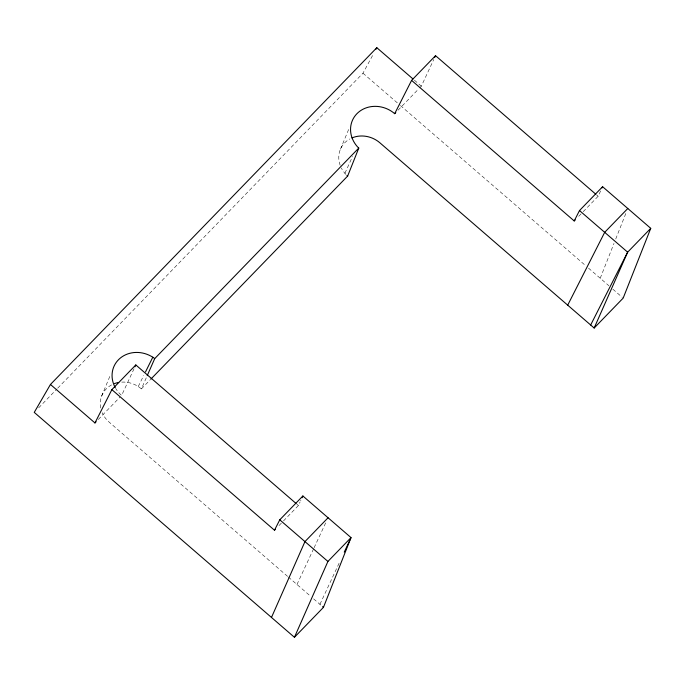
<?xml version="1.0" encoding="UTF-8"?>
<svg xmlns="http://www.w3.org/2000/svg" width="685" height="685" viewBox="0 0 685 685"><rect width="100%" height="100%" fill="white"/><g stroke="black" fill="none" stroke-linecap="round" stroke-linejoin="round"><path stroke-width="0.51" stroke-dasharray="3.42 2.57" d="M600.223 278.256L614.008 243.372M615.729 239.014L626.064 212.855M101.568 396.255L110.345 375.132M340.419 149.27L349.444 127.53M121.724 382.102A25.482 22.939 26 0 1 141.401 388.883L146.393 377.546M344.897 173.296L352.544 156.488M134.037 368.761L121.605 395.45A27.349 24.626 26 0 1 115.688 388.412M419.665 87.903L421.335 86.182L433.768 59.492M283.47 520.96L298.429 505.521L300.099 501.942M300.655 500.752L300.929 500.153M296.982 584.493L313.653 548.711M314.098 547.743L325.812 522.595M319.938 604.333L339.76 561.786M583.2 211.691L598.159 196.252L600.659 190.892M138.242 386.528L143.704 375.534M57.728 388.147L362.981 73.184L373.359 54.072M38.651 407.84L57.001 388.909M98.289 419.503L119.935 397.172M398.019 110.234L418.004 89.615M141.401 388.883L149.998 380.021M278.975 525.592L281.475 523.015M578.705 216.323L581.205 213.746M596.601 194.9L598.159 196.252M414.382 80.171L421.335 86.182M362.981 73.184L399.663 104.891M400.442 105.558L585.392 265.438M588.518 268.135L608.931 285.782M612.887 289.207L622.382 297.418M296.87 504.169L298.429 505.521M287.597 576.376L109.172 422.14A25.482 22.939 26 0 1 102.185 412.687M288.376 577.053L310.442 596.121M313.61 598.861L321.034 605.283M345.908 174.392A25.482 22.939 26 0 1 341.31 167.962M340.154 165.282A25.482 22.939 26 0 1 349.821 138.952M100.721 407.995A25.482 22.939 26 0 1 112.511 384.431"/><path stroke-width="1.03" d="M412.986 78.963L376.818 47.702L50.45 384.465L34.25 412.379L294.439 637.298L323.448 607.364L351.02 537.605L302.873 495.983L279.771 519.821L274.488 530.224L111.869 389.645L135.81 364.942L296.083 503.492M595.813 194.223L435.54 55.673L411.599 80.385L574.218 220.955L579.501 210.552L602.603 186.714L650.75 228.336L623.179 298.103L594.169 328.029L379.892 142.805A25.482 22.939 26 0 0 351.927 137.933M150.709 379.276L347.663 176.054L358.786 148.054A15.293 13.768 26 0 1 357.125 146.402A27.349 24.626 26 0 1 358.264 112.434A27.349 24.626 26 0 1 394.688 113.676L395.802 112.528M147.224 375.654L154.699 358.64L358.786 148.054M271.483 617.45L304.962 541.595L328.064 517.757M294.439 637.298L327.918 561.443L351.02 537.605L344.264 552.11M594.169 328.029L627.648 252.174L650.75 228.336M134.919 366.852L135.81 364.942M434.65 57.583L435.54 55.673M302.042 497.772L302.873 495.983M602.046 187.913L602.603 186.714M145.528 371.878L152.806 357.219A15.293 13.768 26 0 1 154.699 358.64M50.45 384.465L94.958 422.945L111.869 389.645M394.688 113.676L411.599 80.385M567.711 305.15L604.692 232.326L627.794 208.497M590.667 324.998L627.648 252.174L579.501 210.552M375.954 49.294L376.818 47.702M94.958 422.945L96.071 421.797M274.488 530.224L275.49 529.197M574.218 220.955L575.22 219.928M279.771 519.821L327.918 561.443M322.575 606.61L323.448 607.364M347.663 176.054A25.482 22.939 26 0 1 346.952 175.42M115.26 387.659A27.349 24.626 26 0 1 120.406 357.99A27.349 24.626 26 0 1 152.806 357.219M114.463 383.6A25.482 22.939 26 0 1 118.719 382.453"/></g></svg>
